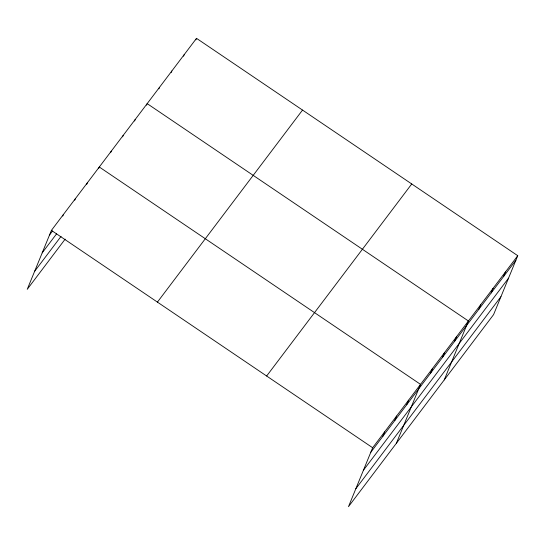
<?xml version="1.0" encoding="UTF-8"?>
<svg xmlns="http://www.w3.org/2000/svg" width="545" height="545" viewBox="0 0 545 545"><rect width="100%" height="100%" fill="white"/><g stroke="black" fill="none" stroke-linecap="round" stroke-linejoin="round"><path stroke-width="0.82" d="M517.75 255.694L372.651 447.738L348.487 506.659L493.586 314.615L517.75 255.694L196.513 38.341L51.414 230.385L27.25 289.306L65.155 239.132M62.764 216.065L63.384 214.539M74.733 200.219L75.36 198.693M86.703 184.374L87.329 182.854M98.672 168.534L99.299 167.008L420.536 384.368L396.365 443.289M110.642 152.689L111.269 151.163M122.618 136.843L123.238 135.323M134.588 121.004L135.214 119.478M146.557 105.158L147.184 103.632L468.414 320.991L444.25 379.913M158.888 88.835L159.515 87.309M171.225 72.512L171.852 70.986M183.556 56.183L184.183 54.663M195.893 39.86L196.513 38.341M382.747 436.463L384.62 431.899M394.716 420.624L396.59 416.053M406.686 404.778L408.559 400.207M430.632 373.093L432.505 368.522M442.601 357.248L444.475 352.676M454.571 341.402L456.444 336.837M478.878 309.233L480.751 304.669M491.209 292.91L493.082 288.346M503.546 276.588L505.419 272.016M49.541 234.95L52.531 230.991M42.183 252.887L56.653 233.744M34.608 271.369L61.04 236.38M157.423 302.114L302.523 110.07M266.641 376.009L411.741 183.965M370.777 452.309L515.877 260.265M363.42 470.246L508.519 278.202M355.837 488.722L500.944 296.678M51.414 230.385L372.651 447.738"/></g></svg>
